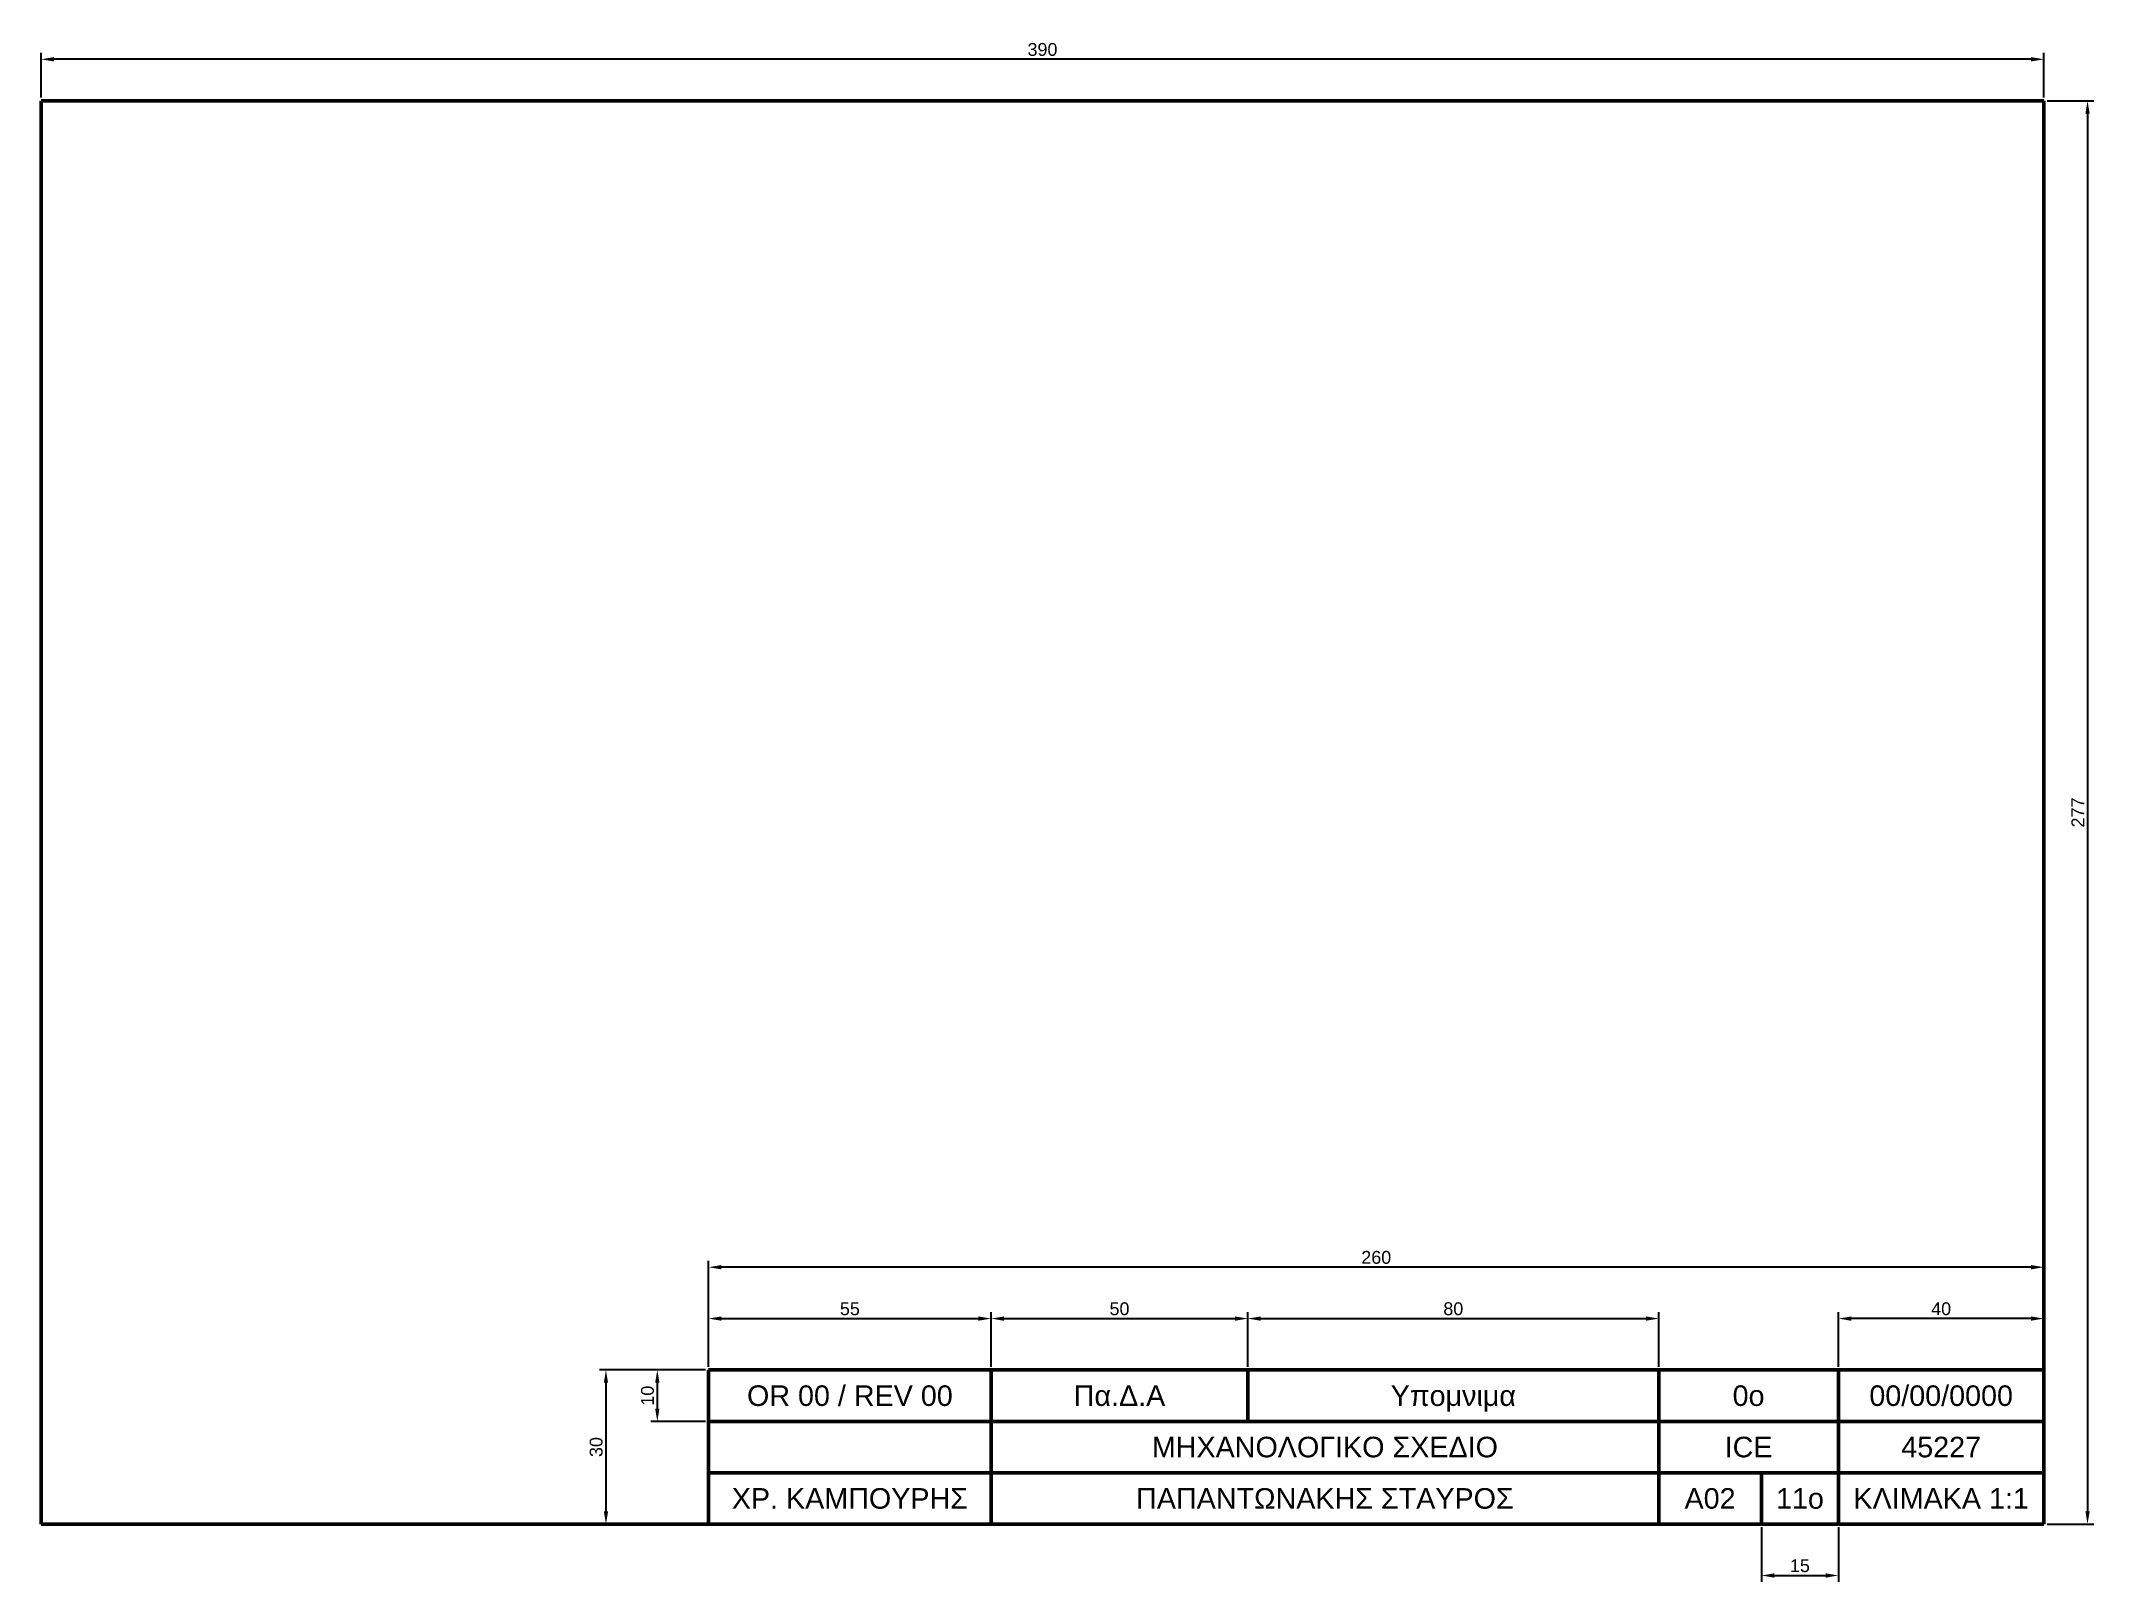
# Model space of a CAD drawing. Header units: millimetres. Extents: x 0 to 400, y -11 to 289.
import ezdxf
from ezdxf.enums import TextEntityAlignment as Align

# ---------------------------------------------------------------- set-up
doc = ezdxf.new("R2010")
doc.units = ezdxf.units.MM
doc.styles.get("Standard").update_dxf_attribs({"font": 'arial.ttf'})
doc.dimstyles.new('ISO-25', dxfattribs={"dimtxt": 2.5, "dimasz": 2.5, "dimexe": 1.25, "dimexo": 0.625, "dimtad": 1, "dimtxsty": 'Standard', "dimcen": 2.5, "dimadec": 0, "dimazin": 0, "dimtfac": 1, "dimtmove": 0, "dimatfit": 3, "dimfxl": 1, "dimarcsym": 0})

# ---------------------------------------------------------------- blocks, each defined once
blk = doc.blocks.new('*D1')
at = {"color": 0, "lineweight": -2, "transparency": 16777216}
for p, q in [((0, 277.62), (0, 286.34)), ((387.5, 285.09), (2.5, 285.09)), ((390, 277.62), (390, 286.34))]:
    blk.add_line(p, q, dxfattribs=at)
at = {"color": 0, "lineweight": 60, "transparency": 16777216}
for points in [[(2.5, 285.51), (2.5, 284.67), (0, 285.09)], [(387.5, 285.51), (387.5, 284.67), (390, 285.09)]]:
    blk.add_solid(points, dxfattribs=at)
at = {"layer": 'Defpoints', "color": 0, "lineweight": 60, "transparency": 16777216}
for p in [(0, 285.09), (0, 277), (390, 277)]:
    blk.add_point(p, dxfattribs=at)
at = {"color": 0, "lineweight": 30, "transparency": 16777216, "insert": (195, 286.99), "char_height": 2.5, "attachment_point": 5}
blk.add_mtext('390', dxfattribs=at)
blk = doc.blocks.new('*D2')
at = {"color": 0, "lineweight": -2, "transparency": 16777216}
for p, q in [((390.63, 277), (399.75, 277)), ((398.5, 274.5), (398.5, 2.5)), ((390.63, 0), (399.75, 0))]:
    blk.add_line(p, q, dxfattribs=at)
at = {"color": 0, "lineweight": 60, "transparency": 16777216}
for points in [[(398.09, 274.5), (398.92, 274.5), (398.5, 277)], [(398.09, 2.5), (398.92, 2.5), (398.5, 0)]]:
    blk.add_solid(points, dxfattribs=at)
at = {"layer": 'Defpoints', "color": 0, "lineweight": 60, "transparency": 16777216}
for p in [(390, 277), (390, 0), (398.5, 0)]:
    blk.add_point(p, dxfattribs=at)
at = {"color": 0, "lineweight": 30, "transparency": 16777216, "insert": (396.62, 138.5), "char_height": 2.5, "attachment_point": 5, "rotation": 90}
blk.add_mtext('277', dxfattribs=at)
blk = doc.blocks.new('*D12')
at = {"color": 0, "lineweight": -2, "transparency": 16777216}
for p, q in [((129.38, 30), (118.75, 30)), ((120, 27.5), (120, 22.5)), ((129.38, 20), (118.75, 20))]:
    blk.add_line(p, q, dxfattribs=at)
at = {"color": 0, "lineweight": 30, "transparency": 16777216}
for points in [[(119.58, 27.5), (120.42, 27.5), (120, 30)], [(119.58, 22.5), (120.42, 22.5), (120, 20)]]:
    blk.add_solid(points, dxfattribs=at)
at = {"layer": 'Defpoints', "color": 0, "lineweight": 30, "transparency": 16777216}
for p in [(130, 30), (120, 20), (130, 20)]:
    blk.add_point(p, dxfattribs=at)
at = {"color": 0, "lineweight": 30, "transparency": 16777216, "insert": (118.1, 25), "char_height": 2.5, "attachment_point": 5, "rotation": 90}
blk.add_mtext('10', dxfattribs=at)
blk = doc.blocks.new('*D13')
at = {"color": 0, "lineweight": -2, "transparency": 16777216}
for p, q in [((129.38, 30), (108.75, 30)), ((110, 27.5), (110, 2.5)), ((129.38, 0), (108.75, 0))]:
    blk.add_line(p, q, dxfattribs=at)
at = {"color": 0, "lineweight": 30, "transparency": 16777216}
for points in [[(109.58, 27.5), (110.42, 27.5), (110, 30)], [(109.58, 2.5), (110.42, 2.5), (110, 0)]]:
    blk.add_solid(points, dxfattribs=at)
at = {"layer": 'Defpoints', "color": 0, "lineweight": 30, "transparency": 16777216}
for p in [(130, 30), (130, 0), (110, 0)]:
    blk.add_point(p, dxfattribs=at)
at = {"color": 0, "lineweight": 30, "transparency": 16777216, "insert": (108.1, 15), "char_height": 2.5, "attachment_point": 5, "rotation": 90}
blk.add_mtext('30', dxfattribs=at)
blk = doc.blocks.new('*D14')
at = {"color": 0, "lineweight": -2, "transparency": 16777216}
for p, q in [((335, -0.62), (335, -11.25)), ((350, -0.62), (350, -11.25)), ((337.5, -10), (347.5, -10))]:
    blk.add_line(p, q, dxfattribs=at)
at = {"color": 0, "lineweight": 30, "transparency": 16777216}
for points in [[(337.5, -9.58), (337.5, -10.42), (335, -10)], [(347.5, -9.58), (347.5, -10.42), (350, -10)]]:
    blk.add_solid(points, dxfattribs=at)
at = {"layer": 'Defpoints', "color": 0, "lineweight": 30, "transparency": 16777216}
for p in [(335, 0), (350, 0), (350, -10)]:
    blk.add_point(p, dxfattribs=at)
at = {"color": 0, "lineweight": 30, "transparency": 16777216, "insert": (342.5, -8.1), "char_height": 2.5, "attachment_point": 5}
blk.add_mtext('15', dxfattribs=at)
blk = doc.blocks.new('*D15')
at = {"color": 0, "lineweight": -2, "transparency": 16777216}
for p, q in [((130, 30.62), (130, 51.25)), ((387.5, 50), (132.5, 50)), ((390, 30.62), (390, 51.25))]:
    blk.add_line(p, q, dxfattribs=at)
at = {"color": 0, "lineweight": 30, "transparency": 16777216}
for points in [[(132.5, 50.42), (132.5, 49.58), (130, 50)], [(387.5, 50.42), (387.5, 49.58), (390, 50)]]:
    blk.add_solid(points, dxfattribs=at)
at = {"layer": 'Defpoints', "color": 0, "lineweight": 30, "transparency": 16777216}
for p in [(130, 50), (130, 30), (390, 30)]:
    blk.add_point(p, dxfattribs=at)
at = {"color": 0, "lineweight": 30, "transparency": 16777216, "insert": (260, 51.9), "char_height": 2.5, "attachment_point": 5}
blk.add_mtext('260', dxfattribs=at)
blk = doc.blocks.new('*D16')
at = {"color": 0, "lineweight": -2, "transparency": 16777216}
for p, q in [((130, 30.62), (130, 41.25)), ((132.5, 40), (182.5, 40)), ((185, 30.62), (185, 41.25))]:
    blk.add_line(p, q, dxfattribs=at)
at = {"color": 0, "lineweight": 30, "transparency": 16777216}
for points in [[(132.5, 40.42), (132.5, 39.58), (130, 40)], [(182.5, 40.42), (182.5, 39.58), (185, 40)]]:
    blk.add_solid(points, dxfattribs=at)
at = {"layer": 'Defpoints', "color": 0, "lineweight": 30, "transparency": 16777216}
for p in [(185, 40), (130, 30), (185, 30)]:
    blk.add_point(p, dxfattribs=at)
at = {"color": 0, "lineweight": 30, "transparency": 16777216, "insert": (157.5, 41.9), "char_height": 2.5, "attachment_point": 5}
blk.add_mtext('55', dxfattribs=at)
blk = doc.blocks.new('*D17')
at = {"color": 0, "lineweight": -2, "transparency": 16777216}
for p, q in [((185, 30.62), (185, 41.25)), ((187.5, 40), (232.5, 40)), ((235, 30.62), (235, 41.25))]:
    blk.add_line(p, q, dxfattribs=at)
at = {"color": 0, "lineweight": 30, "transparency": 16777216}
for points in [[(187.5, 40.42), (187.5, 39.58), (185, 40)], [(232.5, 40.42), (232.5, 39.58), (235, 40)]]:
    blk.add_solid(points, dxfattribs=at)
at = {"layer": 'Defpoints', "color": 0, "lineweight": 30, "transparency": 16777216}
for p in [(235, 40), (185, 30), (235, 30)]:
    blk.add_point(p, dxfattribs=at)
at = {"color": 0, "lineweight": 30, "transparency": 16777216, "insert": (210, 41.9), "char_height": 2.5, "attachment_point": 5}
blk.add_mtext('50', dxfattribs=at)
blk = doc.blocks.new('*D18')
at = {"color": 0, "lineweight": -2, "transparency": 16777216}
for p, q in [((235, 30.62), (235, 41.25)), ((237.5, 40), (312.5, 40)), ((315, 30.62), (315, 41.25))]:
    blk.add_line(p, q, dxfattribs=at)
at = {"color": 0, "lineweight": 30, "transparency": 16777216}
for points in [[(237.5, 40.42), (237.5, 39.58), (235, 40)], [(312.5, 40.42), (312.5, 39.58), (315, 40)]]:
    blk.add_solid(points, dxfattribs=at)
at = {"layer": 'Defpoints', "color": 0, "lineweight": 30, "transparency": 16777216}
for p in [(315, 40), (235, 30), (315, 30)]:
    blk.add_point(p, dxfattribs=at)
at = {"color": 0, "lineweight": 30, "transparency": 16777216, "insert": (275, 41.9), "char_height": 2.5, "attachment_point": 5}
blk.add_mtext('80', dxfattribs=at)
blk = doc.blocks.new('*D19')
at = {"color": 0, "lineweight": -2, "transparency": 16777216}
for p, q in [((350, 30.62), (350, 41.25)), ((387.5, 40), (352.5, 40)), ((390, 30.62), (390, 41.25))]:
    blk.add_line(p, q, dxfattribs=at)
at = {"color": 0, "lineweight": 30, "transparency": 16777216}
for points in [[(352.5, 40.42), (352.5, 39.58), (350, 40)], [(387.5, 40.42), (387.5, 39.58), (390, 40)]]:
    blk.add_solid(points, dxfattribs=at)
at = {"layer": 'Defpoints', "color": 0, "lineweight": 30, "transparency": 16777216}
for p in [(350, 40), (350, 30), (390, 30)]:
    blk.add_point(p, dxfattribs=at)
at = {"color": 0, "lineweight": 30, "transparency": 16777216, "insert": (370, 41.9), "char_height": 2.5, "attachment_point": 5}
blk.add_mtext('40', dxfattribs=at)

msp = doc.modelspace()

# ---------------------------------------------------------------- linework, layer by layer
at = {"lineweight": 50}
for p, q in [((0, 0), (0, 277)), ((0, 277), (390, 277)), ((390, 0), (390, 277)), ((130, 30), (390, 30)), ((130, 30), (130, 0)), ((185, 0), (185, 30)), ((235, 20), (235, 30)), ((315, 0), (315, 30)), ((350, 0), (350, 30)), ((130, 20), (390, 20)), ((130, 10), (390, 10)), ((335, 0), (335, 10)), ((0, 0), (390, 0))]:
    msp.add_line(p, q, dxfattribs=at)

# ---------------------------------------------------------------- texts
for s, p in [('OR 00 / REV 00', (157.5, 25)), ('Πα.Δ.Α', (210, 25)), ('Υπομνιμα', (275, 25)), ('0ο', (332.5, 25)), ('00/00/0000', (370, 25)), ('ΜΗΧΑΝΟΛΟΓΙΚΟ ΣΧΕΔΙΟ', (250, 15)), ('ICE', (332.5, 15)), ('45227', (370, 15)), ('ΧΡ. ΚΑΜΠΟΥΡΗΣ', (157.5, 5)), ('ΠΑΠΑΝΤΩΝΑΚΗΣ ΣΤΑΥΡΟΣ', (250, 5)), ('A02', (325, 5)), ('11ο', (342.5, 5)), ('ΚΛΙΜΑΚΑ 1:1', (370, 5))]:
    msp.add_text(s, height=4).set_placement(p, align=Align.MIDDLE_CENTER)

# ---------------------------------------------------------------- dimensions: what is measured, and where the dimension line sits
at = {"lineweight": 30}
for base, p1, p2, picture, middle in [((0, 285.09), (390, 277), (0, 277), '*D1', (195, 286.992)), ((130, 50), (390, 30), (130, 30), '*D15', (260, 51.901)), ((185, 40), (130, 30), (185, 30), '*D16', (157.5, 41.896)), ((235, 40), (185, 30), (235, 30), '*D17', (210, 41.901)), ((315, 40), (235, 30), (315, 30), '*D18', (275, 41.901)), ((350, 40), (390, 30), (350, 30), '*D19', (370, 41.901)), ((350, -10), (335, 0), (350, 0), '*D14', (342.5, -8.099))]:
    dim = msp.add_linear_dim(base=base, p1=p1, p2=p2, dimstyle='ISO-25', dxfattribs=at)
    dim.commit()
    dim.dimension.update_dxf_attribs({"geometry": picture, "text_midpoint": middle})
for base, p1, p2, picture, middle in [((398.502, 0), (390, 277), (390, 0), '*D2', (396.622, 138.5)), ((110, 0), (130, 30), (130, 0), '*D13', (108.098, 15)), ((120, 20), (130, 30), (130, 20), '*D12', (118.099, 25))]:
    dim = msp.add_linear_dim(base=base, p1=p1, p2=p2, angle=90, dimstyle='ISO-25', dxfattribs=at)
    dim.commit()
    dim.dimension.update_dxf_attribs({"geometry": picture, "text_midpoint": middle})

doc.saveas('drawing.dxf')
